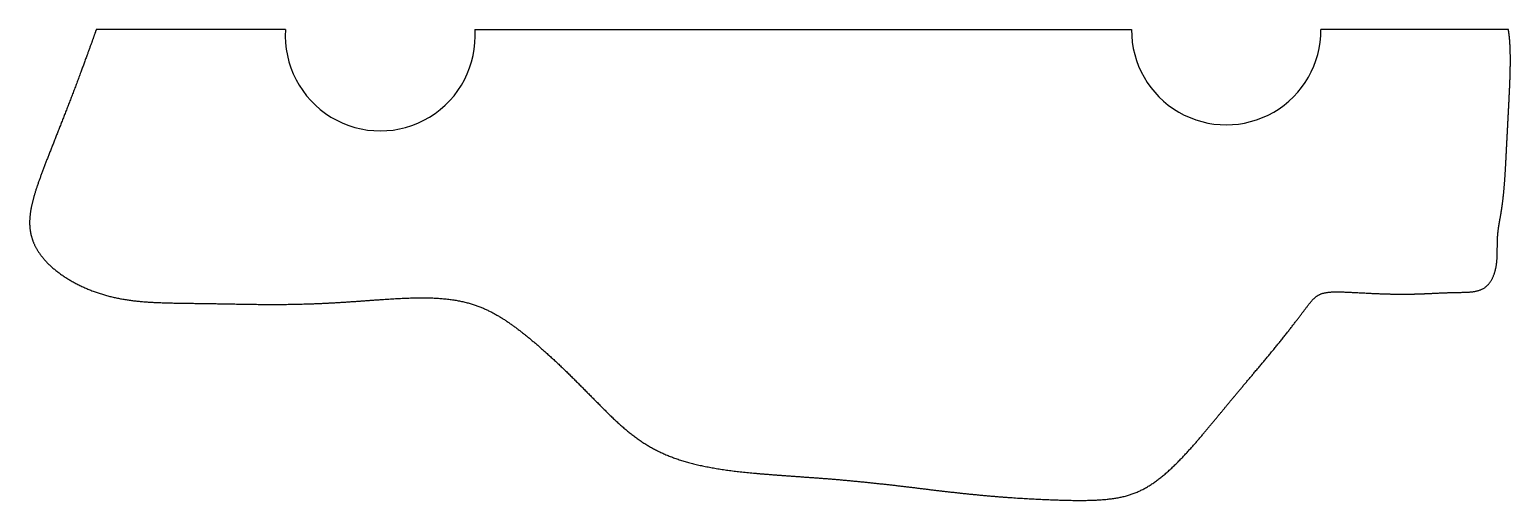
# Model space of a CAD drawing. Header units: millimetres. Extents: x -57 to 60, y -39 to -2.
import ezdxf

# ---------------------------------------------------------------- set-up
doc = ezdxf.new("R2010")
doc.units = ezdxf.units.MM
doc.layers.get('0').update_dxf_attribs({"linetype": 'CONTINUOUS'})

msp = doc.modelspace()

# ---------------------------------------------------------------- linework, layer by layer
for p, q in [((-37, -2), (-52, -2)), ((-22, -2), (30, -2)), ((59.85, -2), (45, -2))]:
    msp.add_line(p, q)
for centre, radius, start, end in [((-29.5, -2.5), 7.52, -183.8141, 3.8141), ((37.5, -2.04), 7.5, -180.3015, 0.3015)]:
    msp.add_arc(centre, radius, start, end)
msp.add_open_spline([(-52, -2), (-52.1, -2.29), (-52.3, -2.86), (-52.61, -3.71), (-53.02, -4.83), (-53.52, -6.19), (-54.03, -7.53), (-54.54, -8.83), (-55.04, -10.1), (-55.52, -11.33), (-55.99, -12.51), (-56.42, -13.65), (-56.8, -14.73), (-57.1, -15.76), (-57.28, -16.74), (-57.31, -17.67), (-57.13, -18.58), (-56.72, -19.47), (-56.07, -20.33), (-55.2, -21.13), (-54.14, -21.85), (-52.96, -22.46), (-51.7, -22.94), (-50.4, -23.28), (-49.08, -23.49), (-47.74, -23.6), (-46.37, -23.65), (-44.98, -23.67), (-43.55, -23.69), (-42.06, -23.71), (-40.52, -23.74), (-38.92, -23.77), (-37.26, -23.77), (-35.56, -23.74), (-33.83, -23.68), (-32.1, -23.57), (-30.38, -23.45), (-28.72, -23.32), (-27.13, -23.24), (-25.64, -23.22), (-24.26, -23.3), (-23, -23.5), (-21.85, -23.83), (-20.78, -24.29), (-19.76, -24.89), (-18.75, -25.59), (-17.73, -26.4), (-16.7, -27.28), (-15.66, -28.22), (-14.63, -29.21), (-13.61, -30.22), (-12.62, -31.23), (-11.65, -32.21), (-10.68, -33.16), (-9.68, -34.03), (-8.6, -34.8), (-7.41, -35.47), (-6.1, -36.01), (-4.63, -36.44), (-3.03, -36.76), (-1.32, -37), (0.47, -37.17), (2.32, -37.31), (4.18, -37.44), (6.02, -37.57), (7.83, -37.73), (9.61, -37.91), (11.35, -38.1), (13.06, -38.31), (14.75, -38.52), (16.43, -38.71), (18.1, -38.88), (19.75, -39.02), (21.36, -39.13), (22.92, -39.21), (24.4, -39.27), (25.77, -39.3), (27.03, -39.28), (28.17, -39.21), (29.22, -39.05), (30.2, -38.77), (31.13, -38.33), (32.05, -37.72), (32.95, -36.97), (33.84, -36.1), (34.71, -35.16), (35.54, -34.2), (36.33, -33.24), (37.11, -32.3), (37.89, -31.35), (38.71, -30.37), (39.58, -29.34), (40.5, -28.25), (41.43, -27.13), (42.32, -26.02), (43.11, -25), (43.75, -24.14), (44.24, -23.48), (44.67, -23.05), (45.19, -22.82), (45.95, -22.75), (47, -22.78), (48.3, -22.85), (49.74, -22.93), (51.19, -22.96), (52.55, -22.95), (53.74, -22.89), (54.79, -22.84), (55.72, -22.81), (56.57, -22.81), (57.37, -22.76), (58.05, -22.49), (58.58, -21.87), (58.88, -21), (58.98, -20.11), (58.97, -19.27), (58.97, -18.52), (59.04, -17.82), (59.17, -17.1), (59.31, -16.31), (59.44, -15.38), (59.54, -14.31), (59.62, -13.12), (59.68, -11.84), (59.75, -10.51), (59.82, -9.17), (59.89, -7.87), (59.95, -6.62), (60, -5.46), (60.01, -4.41), (60, -3.47), (59.96, -2.82), (59.91, -2.39), (59.87, -2.13), (59.85, -2)], degree=5)

doc.saveas('drawing.dxf')
